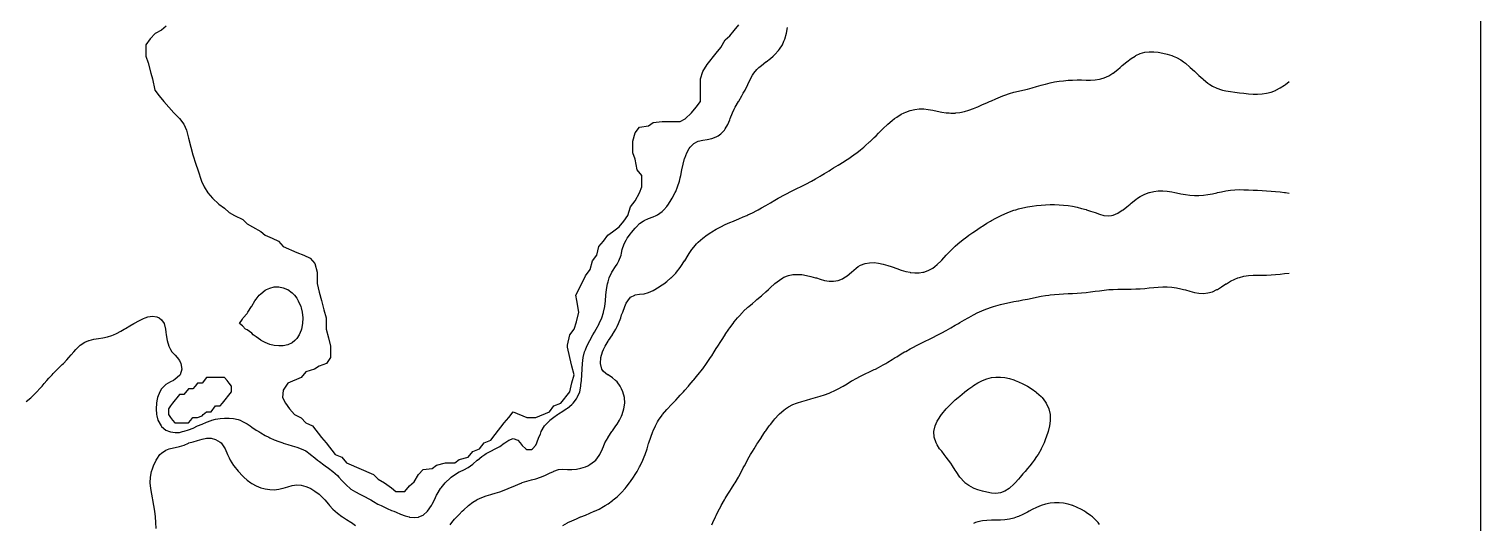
# Model space of a CAD drawing. Header units: metres. Extents: x 0 to 110, y 0 to 110.
# Drawn here: x 39.8 to 110.5, y 47 to 71 of the extents above; entities that cross this region are included whole.
import ezdxf

# ---------------------------------------------------------------- set-up
doc = ezdxf.new("R2010")
doc.units = ezdxf.units.M
for name, color, linetype in [('islands', 7, 'Continuous'), ('laser', 7, 'Continuous'), ('outline', 7, 'Continuous')]:
    doc.layers.add(name, color=color, linetype=linetype)

msp = doc.modelspace()

# ---------------------------------------------------------------- linework, layer by layer
at = {"layer": 'islands'}
msp.add_lwpolyline([(46.49, 71.16), (46.27, 70.97), (45.96, 70.81), (45.71, 70.54), (45.5, 70.26), (45.5, 69.71), (45.61, 69.38), (45.74, 68.88), (45.83, 68.6), (45.94, 68.05), (46.15, 67.77), (46.38, 67.49), (46.62, 67.22), (46.87, 66.94), (47.14, 66.67), (47.35, 66.39), (47.48, 66.11), (47.58, 65.72), (47.69, 65.28), (47.8, 64.91), (47.93, 64.45), (48.04, 64.17), (48.21, 63.62), (48.35, 63.34), (48.53, 63.06), (48.75, 62.79), (49.05, 62.51), (49.34, 62.31), (49.56, 62.1), (49.82, 61.96), (50.22, 61.76), (50.44, 61.54), (50.7, 61.4), (51.1, 61.17), (51.32, 60.99), (51.65, 60.85), (51.97, 60.71), (52.19, 60.44), (52.85, 60.16), (53.19, 60.02), (53.51, 59.88), (53.73, 59.61), (53.84, 59.19), (53.84, 58.64), (53.95, 58.22), (54.06, 57.81), (54.17, 57.37), (54.28, 56.98), (54.28, 56.42), (54.39, 56.01), (54.5, 55.59), (54.5, 55.04), (54.3, 54.76), (53.95, 54.62), (53.71, 54.48), (53.29, 54.35), (53.07, 54.07), (52.41, 53.79), (52.19, 53.45), (52.15, 53.1), (52.3, 52.82), (52.49, 52.55), (52.74, 52.27), (53.07, 52.11), (53.29, 51.86), (53.62, 51.72), (54.06, 51.16), (54.28, 50.89), (54.72, 50.33), (55.05, 50.19), (55.27, 49.92), (56.59, 49.36), (56.81, 49.13), (57.12, 48.95), (57.46, 48.71), (57.68, 48.53), (58.12, 48.53), (58.34, 48.81), (58.56, 48.99), (58.78, 49.36), (59, 49.59), (59.44, 49.64), (59.66, 49.81), (60.1, 49.92), (60.54, 49.92), (60.76, 50.09), (61.2, 50.19), (61.42, 50.47), (61.75, 50.61), (61.97, 50.89), (62.3, 51.03), (62.51, 51.3), (62.95, 51.86), (63.17, 52.13), (63.39, 52.41), (64.05, 52.13), (64.49, 52.13), (65.15, 52.41), (65.37, 52.69), (65.7, 52.82), (66.14, 53.38), (66.25, 53.81), (66.36, 54.21), (66.25, 54.62), (66.14, 55.04), (66.03, 55.55), (66.03, 55.64), (66.14, 56.15), (66.36, 56.42), (66.47, 56.78), (66.58, 57.25), (66.49, 57.81), (66.43, 58.08), (66.73, 58.64), (66.91, 59.02), (67.13, 59.33), (67.25, 59.74), (67.46, 60.02), (67.56, 60.44), (67.78, 60.71), (68, 60.99), (68.22, 61.16), (68.55, 61.4), (68.77, 61.68), (68.97, 61.96), (69.1, 62.37), (69.32, 62.66), (69.54, 63.06), (69.65, 63.34), (69.65, 63.89), (69.43, 64.17), (69.32, 64.69), (69.21, 65), (69.21, 65.56), (69.32, 65.97), (69.54, 66.25), (69.98, 66.32), (70.2, 66.47), (70.64, 66.52), (71.52, 66.52), (71.76, 66.66), (72.07, 66.94), (72.29, 67.22), (72.51, 67.49), (72.51, 68.6), (72.62, 68.95), (72.83, 69.29), (73.27, 69.85), (73.49, 70.12), (73.71, 70.5), (73.93, 70.69), (74.15, 70.95), (74.37, 71.23)], dxfattribs=at)
msp.add_lwpolyline([(46.92, 51.86), (47.58, 51.86), (47.69, 51.99), (47.8, 52.13), (48.02, 52.13), (48.24, 52.21), (48.29, 52.27), (48.46, 52.41), (48.68, 52.41), (48.9, 52.69), (49.12, 52.69), (49.23, 52.82), (49.67, 53.38), (49.67, 53.65), (49.56, 53.8), (49.46, 53.93), (49.34, 54.07), (48.46, 54.07), (48.24, 53.79), (48.02, 53.79), (47.91, 53.65), (47.8, 53.52), (47.58, 53.52), (47.36, 53.24), (47.14, 53.24), (46.81, 52.82), (46.71, 52.69), (46.6, 52.55), (46.6, 52.27), (46.71, 52.13), (46.81, 51.99)], close=True, dxfattribs=at)
at = {"layer": 'laser'}
for points in [[(58.343, 47.285), (58.562, 47.257), (58.782, 47.282), (58.799, 47.289), (59.001, 47.38), (59.216, 47.565), (59.221, 47.57), (59.407, 47.842), (59.441, 47.904), (59.549, 48.119), (59.66, 48.352), (59.683, 48.396), (59.847, 48.672), (59.88, 48.712), (60.074, 48.949), (60.099, 48.971), (60.319, 49.178), (60.368, 49.226), (60.538, 49.34), (60.758, 49.477), (60.8, 49.503), (60.978, 49.583), (61.197, 49.703), (61.302, 49.78), (61.417, 49.855), (61.636, 50.047), (61.646, 50.056), (61.856, 50.225), (61.999, 50.333), (62.075, 50.382), (62.295, 50.496), (62.512, 50.61), (62.515, 50.611), (62.734, 50.724), (62.954, 50.873), (62.976, 50.887), (63.173, 51.018), (63.393, 51.099), (63.612, 51.017), (63.735, 50.887), (63.832, 50.77), (64.003, 50.61), (64.052, 50.575), (64.271, 50.569), (64.324, 50.61), (64.491, 50.788), (64.538, 50.887), (64.642, 51.163), (64.71, 51.318), (64.754, 51.44), (64.913, 51.717), (64.93, 51.734), (65.15, 51.973), (65.17, 51.994), (65.369, 52.141), (65.541, 52.271), (65.589, 52.301), (65.808, 52.434), (65.974, 52.547), (66.028, 52.585), (66.247, 52.761), (66.311, 52.824), (66.467, 53.031), (66.51, 53.101), (66.624, 53.378), (66.679, 53.654), (66.687, 53.722), (66.712, 53.931), (66.728, 54.208), (66.739, 54.485), (66.757, 54.761), (66.792, 55.038), (66.863, 55.315), (66.906, 55.424), (66.977, 55.592), (67.122, 55.869), (67.126, 55.875), (67.272, 56.145), (67.345, 56.278), (67.426, 56.422), (67.565, 56.683), (67.574, 56.699), (67.696, 56.976), (67.784, 57.236), (67.79, 57.252), (67.845, 57.529), (67.877, 57.806), (67.9, 58.083), (67.927, 58.359), (67.976, 58.636), (68.004, 58.729), (68.063, 58.913), (68.197, 59.19), (68.224, 59.238), (68.373, 59.467), (68.443, 59.591), (68.537, 59.743), (68.64, 60.02), (68.663, 60.125), (68.699, 60.297), (68.783, 60.574), (68.882, 60.747), (68.938, 60.85), (69.102, 61.066), (69.148, 61.127), (69.321, 61.335), (69.387, 61.404), (69.541, 61.556), (69.716, 61.681), (69.761, 61.71), (69.98, 61.805), (70.2, 61.885), (70.351, 61.957), (70.419, 61.991), (70.639, 62.152), (70.72, 62.234), (70.859, 62.392), (70.949, 62.511), (71.078, 62.709), (71.129, 62.788), (71.275, 63.065), (71.298, 63.12), (71.393, 63.341), (71.478, 63.618), (71.517, 63.788), (71.544, 63.895), (71.602, 64.172), (71.66, 64.448), (71.731, 64.725), (71.737, 64.741), (71.84, 65.002), (71.956, 65.212), (72.005, 65.279), (72.176, 65.45), (72.358, 65.556), (72.396, 65.573), (72.615, 65.622), (72.835, 65.651), (73.054, 65.693), (73.274, 65.775), (73.37, 65.832), (73.493, 65.922), (73.672, 66.109), (73.713, 66.17), (73.838, 66.386), (73.933, 66.608), (73.956, 66.663), (74.069, 66.939), (74.152, 67.119), (74.201, 67.216), (74.358, 67.493), (74.372, 67.516), (74.523, 67.77), (74.591, 67.896), (74.677, 68.046), (74.811, 68.323), (74.811, 68.324), (74.943, 68.6), (75.03, 68.774), (75.098, 68.877), (75.25, 69.057), (75.349, 69.154), (75.47, 69.248), (75.689, 69.42), (75.702, 69.43), (75.909, 69.59), (76.039, 69.707), (76.128, 69.79), (76.303, 69.984), (76.348, 70.044), (76.492, 70.261), (76.568, 70.426), (76.617, 70.537), (76.695, 70.814), (76.734, 71.091)], [(60.319, 46.914), (60.4, 47.012), (60.538, 47.176), (60.642, 47.289), (60.758, 47.415), (60.909, 47.565), (60.978, 47.636), (61.197, 47.836), (61.205, 47.842), (61.417, 48.005), (61.61, 48.119), (61.636, 48.134), (61.856, 48.233), (62.075, 48.311), (62.295, 48.379), (62.348, 48.396), (62.515, 48.448), (62.734, 48.519), (62.954, 48.597), (63.149, 48.672), (63.173, 48.683), (63.393, 48.779), (63.612, 48.873), (63.806, 48.949), (63.832, 48.958), (64.052, 49.027), (64.271, 49.088), (64.491, 49.152), (64.71, 49.226), (64.71, 49.226), (64.93, 49.309), (65.15, 49.413), (65.348, 49.503), (65.369, 49.517), (65.589, 49.597), (65.808, 49.616), (66.028, 49.603), (66.247, 49.6), (66.467, 49.62), (66.687, 49.664), (66.906, 49.73), (67.025, 49.78), (67.126, 49.836), (67.345, 49.999), (67.403, 50.056), (67.565, 50.273), (67.6, 50.333), (67.732, 50.61), (67.784, 50.717), (67.855, 50.887), (68.004, 51.152), (68.01, 51.163), (68.189, 51.44), (68.224, 51.483), (68.382, 51.717), (68.443, 51.802), (68.556, 51.994), (68.663, 52.198), (68.694, 52.271), (68.778, 52.547), (68.816, 52.824), (68.8, 53.101), (68.729, 53.378), (68.663, 53.529), (68.594, 53.654), (68.443, 53.856), (68.367, 53.931), (68.224, 54.053), (68.004, 54.197), (67.986, 54.208), (67.784, 54.371), (67.707, 54.485), (67.637, 54.761), (67.658, 55.038), (67.732, 55.315), (67.784, 55.441), (67.858, 55.592), (68.004, 55.841), (68.023, 55.869), (68.214, 56.145), (68.224, 56.161), (68.387, 56.422), (68.443, 56.546), (68.521, 56.699), (68.623, 56.976), (68.663, 57.116), (68.719, 57.252), (68.821, 57.529), (68.882, 57.695), (68.963, 57.806), (69.102, 57.978), (69.313, 58.083), (69.321, 58.087), (69.541, 58.12), (69.761, 58.149), (69.98, 58.21), (70.2, 58.309), (70.29, 58.359), (70.419, 58.438), (70.639, 58.584), (70.713, 58.636), (70.859, 58.747), (71.063, 58.913), (71.078, 58.926), (71.298, 59.145), (71.336, 59.19), (71.517, 59.416), (71.552, 59.467), (71.735, 59.743), (71.737, 59.747), (71.901, 60.02), (71.956, 60.103), (72.085, 60.297), (72.176, 60.411), (72.316, 60.574), (72.396, 60.65), (72.615, 60.842), (72.626, 60.85), (72.835, 61.004), (73.017, 61.127), (73.054, 61.151), (73.274, 61.283), (73.493, 61.402), (73.497, 61.404), (73.713, 61.51), (73.933, 61.608), (74.105, 61.681), (74.152, 61.701), (74.372, 61.791), (74.591, 61.881), (74.767, 61.957), (74.811, 61.977), (75.03, 62.084), (75.25, 62.197), (75.319, 62.234), (75.47, 62.319), (75.689, 62.444), (75.807, 62.511), (75.909, 62.572), (76.128, 62.699), (76.29, 62.788), (76.348, 62.821), (76.568, 62.943), (76.787, 63.056), (76.806, 63.065), (77.007, 63.168), (77.226, 63.274), (77.369, 63.341), (77.446, 63.38), (77.665, 63.493), (77.885, 63.607), (77.906, 63.618), (78.105, 63.737), (78.324, 63.865), (78.38, 63.895), (78.544, 64.003), (78.763, 64.132), (78.837, 64.172), (78.983, 64.269), (79.202, 64.399), (79.291, 64.448), (79.422, 64.537), (79.642, 64.675), (79.722, 64.725), (79.861, 64.823), (80.081, 64.978), (80.112, 65.002), (80.3, 65.152), (80.456, 65.279), (80.52, 65.333), (80.739, 65.529), (80.769, 65.556), (80.959, 65.741), (81.05, 65.832), (81.179, 65.963), (81.323, 66.109), (81.398, 66.184), (81.61, 66.386), (81.618, 66.393), (81.837, 66.58), (81.95, 66.663), (82.057, 66.741), (82.277, 66.874), (82.415, 66.939), (82.496, 66.979), (82.716, 67.06), (82.935, 67.113), (83.155, 67.138), (83.374, 67.137), (83.594, 67.115), (83.814, 67.076), (84.033, 67.029), (84.253, 66.985), (84.472, 66.951), (84.614, 66.939), (84.692, 66.934), (84.911, 66.937), (84.938, 66.939), (85.131, 66.961), (85.351, 67.008), (85.57, 67.074), (85.79, 67.153), (85.952, 67.216), (86.009, 67.243), (86.229, 67.345), (86.448, 67.439), (86.582, 67.493), (86.668, 67.535), (86.888, 67.634), (87.107, 67.724), (87.227, 67.77), (87.327, 67.808), (87.546, 67.883), (87.766, 67.944), (87.986, 67.997), (88.199, 68.046), (88.205, 68.048), (88.425, 68.1), (88.644, 68.157), (88.864, 68.219), (89.083, 68.284), (89.219, 68.323), (89.303, 68.346), (89.523, 68.402), (89.742, 68.447), (89.962, 68.482), (90.181, 68.509), (90.401, 68.529), (90.62, 68.543), (90.84, 68.548), (91.06, 68.547), (91.279, 68.541), (91.499, 68.539), (91.718, 68.55), (91.938, 68.583), (91.998, 68.6), (92.158, 68.65), (92.377, 68.753), (92.587, 68.877), (92.597, 68.883), (92.816, 69.057), (92.937, 69.154), (93.036, 69.243), (93.255, 69.425), (93.263, 69.43), (93.475, 69.596), (93.662, 69.707), (93.695, 69.727), (93.914, 69.828), (94.134, 69.889), (94.353, 69.916), (94.573, 69.915), (94.792, 69.893), (95.012, 69.855), (95.232, 69.803), (95.451, 69.734), (95.514, 69.707), (95.671, 69.645), (95.89, 69.524), (96.017, 69.43), (96.11, 69.364), (96.329, 69.172), (96.349, 69.154), (96.549, 68.969), (96.649, 68.877), (96.769, 68.766), (96.954, 68.6), (96.988, 68.57), (97.208, 68.396), (97.309, 68.323), (97.427, 68.249), (97.647, 68.14), (97.867, 68.059), (97.915, 68.046), (98.086, 68.011), (98.306, 67.978), (98.525, 67.95), (98.745, 67.923), (98.964, 67.896), (99.184, 67.873), (99.404, 67.859), (99.623, 67.856), (99.843, 67.87), (100.062, 67.903), (100.282, 67.959), (100.501, 68.039), (100.518, 68.046), (100.721, 68.158), (100.941, 68.296), (100.98, 68.323), (101.16, 68.473)], [(65.808, 46.876), (66.028, 47.002), (66.045, 47.012), (66.247, 47.105), (66.467, 47.203), (66.662, 47.289), (66.687, 47.298), (66.906, 47.384), (67.126, 47.474), (67.332, 47.565), (67.345, 47.571), (67.565, 47.673), (67.784, 47.792), (67.864, 47.842), (68.004, 47.928), (68.224, 48.088), (68.262, 48.119), (68.443, 48.27), (68.576, 48.396), (68.663, 48.484), (68.834, 48.672), (68.882, 48.731), (69.054, 48.949), (69.102, 49.017), (69.246, 49.226), (69.321, 49.349), (69.416, 49.503), (69.541, 49.735), (69.565, 49.78), (69.696, 50.056), (69.761, 50.219), (69.806, 50.333), (69.902, 50.61), (69.98, 50.862), (69.988, 50.887), (70.082, 51.163), (70.184, 51.44), (70.2, 51.477), (70.313, 51.717), (70.419, 51.916), (70.468, 51.994), (70.639, 52.244), (70.66, 52.271), (70.859, 52.509), (70.894, 52.547), (71.078, 52.747), (71.153, 52.824), (71.298, 52.978), (71.417, 53.101), (71.517, 53.211), (71.673, 53.378), (71.737, 53.452), (71.917, 53.654), (71.956, 53.702), (72.153, 53.931), (72.176, 53.959), (72.383, 54.208), (72.396, 54.224), (72.602, 54.485), (72.615, 54.502), (72.806, 54.761), (72.835, 54.803), (72.994, 55.038), (73.054, 55.131), (73.173, 55.315), (73.274, 55.476), (73.347, 55.592), (73.493, 55.824), (73.522, 55.869), (73.701, 56.145), (73.713, 56.164), (73.889, 56.422), (73.933, 56.485), (74.09, 56.699), (74.152, 56.781), (74.312, 56.976), (74.372, 57.045), (74.565, 57.252), (74.591, 57.28), (74.811, 57.487), (74.859, 57.529), (75.03, 57.677), (75.184, 57.806), (75.25, 57.861), (75.47, 58.048), (75.508, 58.083), (75.689, 58.242), (75.812, 58.359), (75.909, 58.446), (76.114, 58.636), (76.128, 58.648), (76.348, 58.813), (76.506, 58.913), (76.568, 58.947), (76.787, 59.03), (77.007, 59.076), (77.226, 59.089), (77.446, 59.075), (77.665, 59.042), (77.885, 58.992), (78.105, 58.928), (78.152, 58.913), (78.324, 58.856), (78.544, 58.793), (78.763, 58.756), (78.983, 58.755), (79.202, 58.795), (79.422, 58.878), (79.485, 58.913), (79.642, 59.019), (79.855, 59.19), (79.861, 59.196), (80.081, 59.392), (80.189, 59.467), (80.3, 59.536), (80.52, 59.621), (80.739, 59.658), (80.959, 59.66), (81.179, 59.637), (81.398, 59.592), (81.618, 59.528), (81.796, 59.467), (81.837, 59.452), (82.057, 59.373), (82.277, 59.299), (82.496, 59.236), (82.706, 59.19), (82.716, 59.188), (82.935, 59.165), (83.155, 59.166), (83.331, 59.19), (83.374, 59.197), (83.594, 59.274), (83.814, 59.392), (83.918, 59.467), (84.033, 59.564), (84.218, 59.743), (84.253, 59.781), (84.471, 60.02), (84.472, 60.022), (84.692, 60.254), (84.735, 60.297), (84.911, 60.464), (85.037, 60.574), (85.131, 60.652), (85.351, 60.826), (85.383, 60.85), (85.57, 60.99), (85.764, 61.127), (85.79, 61.145), (86.009, 61.295), (86.175, 61.404), (86.229, 61.439), (86.448, 61.577), (86.621, 61.681), (86.668, 61.708), (86.888, 61.83), (87.107, 61.941), (87.142, 61.957), (87.327, 62.04), (87.546, 62.128), (87.766, 62.205), (87.861, 62.234), (87.986, 62.271), (88.205, 62.327), (88.425, 62.373), (88.644, 62.41), (88.864, 62.44), (89.083, 62.463), (89.303, 62.478), (89.523, 62.487), (89.742, 62.487), (89.962, 62.479), (90.181, 62.462), (90.401, 62.435), (90.62, 62.399), (90.84, 62.354), (91.06, 62.3), (91.279, 62.238), (91.292, 62.234), (91.499, 62.171), (91.718, 62.094), (91.938, 62.015), (92.14, 61.957), (92.158, 61.953), (92.377, 61.935), (92.508, 61.957), (92.597, 61.975), (92.816, 62.073), (93.036, 62.206), (93.076, 62.234), (93.255, 62.372), (93.427, 62.511), (93.475, 62.551), (93.695, 62.726), (93.781, 62.788), (93.914, 62.872), (94.134, 62.982), (94.353, 63.063), (94.359, 63.065), (94.573, 63.116), (94.792, 63.145), (95.012, 63.15), (95.232, 63.132), (95.451, 63.096), (95.603, 63.065), (95.671, 63.051), (95.89, 63.006), (96.11, 62.966), (96.329, 62.936), (96.549, 62.919), (96.769, 62.919), (96.988, 62.937), (97.208, 62.969), (97.427, 63.012), (97.647, 63.059), (97.676, 63.065), (97.867, 63.106), (98.086, 63.148), (98.306, 63.18), (98.525, 63.2), (98.745, 63.209), (98.964, 63.208), (99.184, 63.2), (99.404, 63.19), (99.623, 63.178), (99.843, 63.165), (100.062, 63.152), (100.282, 63.137), (100.501, 63.12), (100.721, 63.099), (100.941, 63.071), (100.979, 63.065), (101.16, 63.035)], [(73.054, 46.906), (73.104, 47.012), (73.235, 47.289), (73.274, 47.366), (73.373, 47.565), (73.493, 47.794), (73.518, 47.842), (73.675, 48.119), (73.713, 48.182), (73.843, 48.396), (73.933, 48.539), (74.017, 48.672), (74.152, 48.887), (74.19, 48.949), (74.353, 49.226), (74.372, 49.258), (74.502, 49.503), (74.591, 49.674), (74.643, 49.78), (74.786, 50.056), (74.811, 50.1), (74.941, 50.333), (75.03, 50.478), (75.111, 50.61), (75.25, 50.825), (75.29, 50.887), (75.47, 51.159), (75.472, 51.163), (75.659, 51.44), (75.689, 51.484), (75.855, 51.717), (75.909, 51.79), (76.069, 51.994), (76.128, 52.065), (76.319, 52.271), (76.348, 52.3), (76.568, 52.491), (76.647, 52.547), (76.787, 52.64), (77.007, 52.754), (77.179, 52.824), (77.226, 52.842), (77.446, 52.912), (77.665, 52.975), (77.885, 53.036), (78.105, 53.099), (78.11, 53.101), (78.324, 53.162), (78.544, 53.232), (78.763, 53.314), (78.905, 53.378), (78.983, 53.409), (79.202, 53.514), (79.422, 53.64), (79.445, 53.654), (79.642, 53.768), (79.861, 53.904), (79.906, 53.931), (80.081, 54.03), (80.3, 54.145), (80.429, 54.208), (80.52, 54.25), (80.739, 54.349), (80.959, 54.454), (81.018, 54.485), (81.179, 54.565), (81.398, 54.686), (81.525, 54.761), (81.618, 54.815), (81.837, 54.949), (81.979, 55.038), (82.057, 55.085), (82.277, 55.218), (82.443, 55.315), (82.496, 55.345), (82.716, 55.465), (82.935, 55.581), (82.957, 55.592), (83.155, 55.692), (83.374, 55.802), (83.508, 55.869), (83.594, 55.91), (83.814, 56.018), (84.033, 56.129), (84.065, 56.145), (84.253, 56.242), (84.472, 56.361), (84.582, 56.422), (84.692, 56.484), (84.911, 56.611), (85.06, 56.699), (85.131, 56.741), (85.351, 56.872), (85.53, 56.976), (85.57, 56.999), (85.79, 57.12), (86.009, 57.231), (86.058, 57.252), (86.229, 57.331), (86.448, 57.42), (86.668, 57.497), (86.774, 57.529), (86.888, 57.566), (87.107, 57.626), (87.327, 57.678), (87.546, 57.723), (87.766, 57.764), (87.986, 57.804), (87.999, 57.806), (88.205, 57.844), (88.425, 57.887), (88.644, 57.932), (88.864, 57.978), (89.083, 58.022), (89.303, 58.061), (89.458, 58.083), (89.523, 58.092), (89.742, 58.114), (89.962, 58.131), (90.181, 58.143), (90.401, 58.153), (90.62, 58.162), (90.84, 58.173), (91.06, 58.188), (91.279, 58.208), (91.499, 58.233), (91.718, 58.264), (91.938, 58.296), (92.158, 58.326), (92.377, 58.348), (92.573, 58.359), (92.597, 58.361), (92.816, 58.365), (93.036, 58.366), (93.255, 58.367), (93.475, 58.37), (93.695, 58.378), (93.914, 58.39), (94.134, 58.407), (94.353, 58.427), (94.573, 58.448), (94.792, 58.468), (95.012, 58.481), (95.232, 58.482), (95.451, 58.469), (95.671, 58.439), (95.89, 58.393), (96.015, 58.359), (96.11, 58.334), (96.329, 58.271), (96.549, 58.215), (96.769, 58.178), (96.988, 58.166), (97.208, 58.187), (97.427, 58.246), (97.647, 58.345), (97.672, 58.359), (97.867, 58.483), (98.086, 58.624), (98.106, 58.636), (98.306, 58.757), (98.525, 58.861), (98.671, 58.913), (98.745, 58.939), (98.964, 58.995), (99.184, 59.03), (99.404, 59.048), (99.623, 59.053), (99.843, 59.052), (100.062, 59.052), (100.282, 59.059), (100.501, 59.076), (100.721, 59.101), (100.941, 59.127), (101.16, 59.151)], [(51.316, 55.77), (51.117, 55.869), (51.097, 55.885), (50.877, 56.055), (50.733, 56.145), (50.657, 56.225), (50.438, 56.384), (50.352, 56.422), (50.218, 56.588), (50.06, 56.699), (50.218, 56.913), (50.244, 56.976), (50.438, 57.183), (50.475, 57.252), (50.653, 57.529), (50.657, 57.535), (50.814, 57.806), (50.877, 57.88), (51.025, 58.083), (51.097, 58.142), (51.316, 58.32), (51.375, 58.359), (51.536, 58.425), (51.755, 58.477), (51.975, 58.482), (52.194, 58.44), (52.399, 58.359), (52.414, 58.352), (52.634, 58.189), (52.735, 58.083), (52.853, 57.934), (52.926, 57.806), (53.052, 57.529), (53.073, 57.458), (53.12, 57.252), (53.148, 56.976), (53.138, 56.699), (53.086, 56.422), (53.073, 56.383), (52.967, 56.145), (52.853, 55.97), (52.76, 55.869), (52.634, 55.766), (52.414, 55.659), (52.194, 55.611), (51.975, 55.605), (51.755, 55.63), (51.536, 55.684), (51.316, 55.77)], [(39.679, 52.911), (39.898, 53.085), (39.915, 53.101), (40.118, 53.296), (40.198, 53.378), (40.337, 53.533), (40.45, 53.654), (40.557, 53.783), (40.692, 53.931), (40.776, 54.033), (40.94, 54.208), (40.996, 54.273), (41.206, 54.485), (41.216, 54.495), (41.435, 54.709), (41.492, 54.761), (41.655, 54.932), (41.755, 55.038), (41.874, 55.179), (41.991, 55.315), (42.094, 55.432), (42.256, 55.592), (42.313, 55.642), (42.533, 55.784), (42.726, 55.869), (42.753, 55.879), (42.972, 55.934), (43.192, 55.971), (43.411, 56.003), (43.631, 56.043), (43.851, 56.109), (43.931, 56.145), (44.07, 56.206), (44.29, 56.328), (44.448, 56.422), (44.509, 56.459), (44.729, 56.591), (44.92, 56.699), (44.948, 56.715), (45.168, 56.836), (45.388, 56.947), (45.465, 56.976), (45.607, 57.025), (45.827, 57.057), (46.046, 57.025), (46.157, 56.976), (46.266, 56.884), (46.392, 56.699), (46.464, 56.422), (46.485, 56.27), (46.5, 56.145), (46.549, 55.869), (46.628, 55.592), (46.705, 55.433), (46.775, 55.315), (46.925, 55.157), (47.022, 55.038), (47.144, 54.895), (47.201, 54.761), (47.254, 54.485), (47.182, 54.208), (47.144, 54.168), (46.925, 53.984), (46.856, 53.931), (46.705, 53.87), (46.485, 53.74), (46.399, 53.654), (46.266, 53.519), (46.179, 53.378), (46.075, 53.101), (46.046, 52.943), (46.025, 52.824), (46.009, 52.547), (46.03, 52.271), (46.046, 52.212), (46.094, 51.994), (46.246, 51.717), (46.266, 51.696), (46.485, 51.514), (46.66, 51.44), (46.705, 51.424), (46.925, 51.391), (47.144, 51.405), (47.293, 51.44), (47.364, 51.455), (47.583, 51.524), (47.803, 51.613), (48.022, 51.717), (48.022, 51.717), (48.242, 51.809), (48.462, 51.899), (48.681, 51.984), (48.716, 51.994), (48.901, 52.044), (49.12, 52.083), (49.34, 52.101), (49.56, 52.099), (49.779, 52.077), (49.999, 52.027), (50.089, 51.994), (50.218, 51.938), (50.438, 51.812), (50.582, 51.717), (50.657, 51.664), (50.877, 51.516), (50.998, 51.44), (51.097, 51.378), (51.316, 51.254), (51.497, 51.163), (51.536, 51.145), (51.755, 51.047), (51.975, 50.961), (52.18, 50.887), (52.194, 50.882), (52.414, 50.811), (52.634, 50.747), (52.853, 50.684), (53.065, 50.61), (53.073, 50.607), (53.292, 50.499), (53.512, 50.347), (53.527, 50.333), (53.732, 50.17), (53.867, 50.056), (53.951, 49.992), (54.171, 49.827), (54.237, 49.78), (54.39, 49.665), (54.608, 49.503), (54.61, 49.501), (54.829, 49.3), (54.907, 49.226), (55.049, 49.069), (55.166, 48.949), (55.269, 48.837), (55.458, 48.672), (55.488, 48.646), (55.708, 48.504), (55.927, 48.396), (55.928, 48.396), (56.147, 48.292), (56.366, 48.173), (56.455, 48.119), (56.586, 48.044), (56.806, 47.919), (56.958, 47.842), (57.025, 47.807), (57.245, 47.703), (57.464, 47.611), (57.582, 47.565), (57.684, 47.52), (57.903, 47.429), (58.123, 47.347), (58.329, 47.289), (58.343, 47.285)], [(86.009, 48.609), (85.835, 48.672), (85.79, 48.694), (85.57, 48.816), (85.382, 48.949), (85.351, 48.98), (85.132, 49.226), (85.131, 49.227), (84.945, 49.503), (84.911, 49.561), (84.769, 49.78), (84.692, 49.904), (84.577, 50.056), (84.472, 50.205), (84.361, 50.333), (84.253, 50.482), (84.146, 50.61), (84.033, 50.798), (83.978, 50.887), (83.885, 51.163), (83.87, 51.44), (83.929, 51.717), (84.033, 51.95), (84.053, 51.994), (84.237, 52.271), (84.253, 52.289), (84.47, 52.547), (84.472, 52.55), (84.692, 52.774), (84.739, 52.824), (84.911, 52.979), (85.043, 53.101), (85.131, 53.172), (85.351, 53.353), (85.38, 53.378), (85.57, 53.518), (85.757, 53.654), (85.79, 53.676), (86.009, 53.809), (86.229, 53.926), (86.242, 53.931), (86.448, 54.01), (86.668, 54.067), (86.888, 54.096), (87.107, 54.096), (87.327, 54.07), (87.546, 54.02), (87.766, 53.952), (87.826, 53.931), (87.986, 53.866), (88.205, 53.765), (88.424, 53.654), (88.425, 53.654), (88.644, 53.511), (88.835, 53.378), (88.864, 53.351), (89.083, 53.145), (89.132, 53.101), (89.303, 52.87), (89.339, 52.824), (89.466, 52.547), (89.521, 52.271), (89.523, 52.207), (89.527, 51.994), (89.523, 51.966), (89.494, 51.717), (89.431, 51.44), (89.34, 51.163), (89.303, 51.084), (89.229, 50.887), (89.093, 50.61), (89.083, 50.595), (88.937, 50.333), (88.864, 50.232), (88.754, 50.056), (88.644, 49.92), (88.545, 49.78), (88.425, 49.643), (88.316, 49.503), (88.205, 49.382), (88.075, 49.226), (87.986, 49.13), (87.822, 48.949), (87.766, 48.892), (87.546, 48.688), (87.525, 48.672), (87.327, 48.547), (87.107, 48.463), (86.888, 48.435), (86.668, 48.449), (86.448, 48.488), (86.229, 48.542), (86.009, 48.609)], [(46.006, 46.735), (45.997, 47.012), (45.975, 47.289), (45.942, 47.565), (45.899, 47.842), (45.846, 48.119), (45.827, 48.213), (45.791, 48.396), (45.744, 48.672), (45.716, 48.949), (45.725, 49.226), (45.779, 49.503), (45.827, 49.637), (45.881, 49.78), (46.015, 50.056), (46.046, 50.106), (46.19, 50.333), (46.266, 50.396), (46.485, 50.535), (46.637, 50.61), (46.705, 50.623), (46.925, 50.664), (47.144, 50.714), (47.364, 50.782), (47.583, 50.88), (47.597, 50.887), (47.803, 50.944), (48.022, 51.013), (48.242, 51.077), (48.462, 51.117), (48.681, 51.114), (48.901, 51.053), (49.12, 50.931), (49.175, 50.887), (49.34, 50.649), (49.364, 50.61), (49.482, 50.333), (49.56, 50.167), (49.613, 50.056), (49.779, 49.795), (49.79, 49.78), (49.999, 49.518), (50.011, 49.503), (50.218, 49.282), (50.275, 49.226), (50.438, 49.081), (50.616, 48.949), (50.657, 48.92), (50.877, 48.796), (51.097, 48.71), (51.248, 48.672), (51.316, 48.653), (51.536, 48.621), (51.755, 48.616), (51.975, 48.64), (52.113, 48.672), (52.194, 48.692), (52.414, 48.76), (52.634, 48.822), (52.853, 48.849), (53.073, 48.83), (53.292, 48.773), (53.512, 48.689), (53.541, 48.672), (53.732, 48.551), (53.944, 48.396), (53.951, 48.39), (54.171, 48.168), (54.213, 48.119), (54.39, 47.916), (54.453, 47.842), (54.61, 47.674), (54.721, 47.565), (54.829, 47.472), (55.049, 47.31), (55.082, 47.289), (55.269, 47.164), (55.488, 47.029), (55.516, 47.012), (55.708, 46.872)], [(91.938, 46.928), (91.872, 47.012), (91.718, 47.165), (91.585, 47.289), (91.499, 47.356), (91.279, 47.513), (91.197, 47.565), (91.06, 47.646), (90.84, 47.756), (90.627, 47.842), (90.62, 47.845), (90.401, 47.914), (90.181, 47.96), (89.962, 47.983), (89.742, 47.982), (89.523, 47.958), (89.303, 47.911), (89.094, 47.842), (89.083, 47.839), (88.864, 47.754), (88.644, 47.645), (88.506, 47.565), (88.425, 47.526), (88.205, 47.414), (87.986, 47.312), (87.927, 47.289), (87.766, 47.236), (87.546, 47.184), (87.327, 47.151), (87.107, 47.134), (86.888, 47.129), (86.668, 47.129), (86.448, 47.125), (86.229, 47.104), (86.009, 47.055), (85.896, 47.012), (85.79, 46.967)]]:
    msp.add_lwpolyline(points, dxfattribs=at)
at = {"layer": 'outline'}
msp.add_lwpolyline([(0, 0), (110.5, 0), (110.5, 110.5), (0, 110.5)], close=True, dxfattribs=at)

doc.saveas('drawing.dxf')
